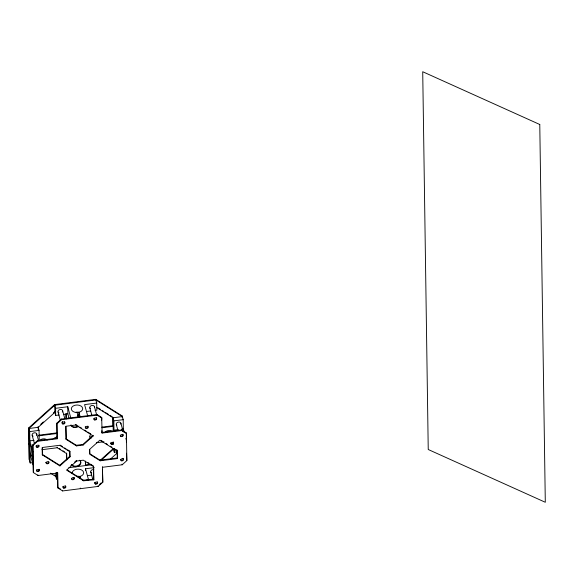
<?xml version="1.0" encoding="UTF-8"?>
<svg xmlns="http://www.w3.org/2000/svg" width="574" height="574" viewBox="0 0 574 574"><rect width="100%" height="100%" fill="white"/><g stroke="black" fill="none" stroke-linecap="round" stroke-linejoin="round"><path stroke-width="0.86" d="M32.718 462.637L30.171 462.96L29.159 459.257L28.7 427.895L54.587 404.598L95.722 399.353L122.19 415.971L123.209 419.673L123.338 428.936L124.278 432.351M29.324 459.874L28.872 428.513L54.752 405.215L95.894 399.97L122.362 416.588L113.013 417.779L96.733 407.562M40.711 424.308L43.373 421.912M53.36 412.928L54.688 411.73L55.7 415.425L59.172 414.988M28.872 428.513L38.221 427.321L54.86 412.347L54.752 405.215M33.342 472.538L32.783 444.836L37.403 440.674L57.034 438.17L57.206 438.787L37.575 441.291L32.948 445.453L33.342 472.538L38.071 475.509L57.709 473.005L57.924 487.972L62.652 490.942L98.183 486.408L102.803 482.246L102.416 466.662M57.034 438.17L56.819 423.203L61.44 419.042L96.97 414.514L101.691 417.477L102.086 433.069L121.717 430.565L126.445 433.528L126.84 460.613L122.219 464.775L102.581 467.279M57.206 438.787L56.984 423.82L61.612 419.659L97.135 415.131L101.863 418.094M69.77 451.164L70.014 456.818L59.911 465.916L59.739 465.299L69.849 456.201L69.77 451.164L67.56 449.772M65.974 438.794L76.306 445.281L82.921 444.434L93.024 435.343L93.196 435.96L83.087 445.051L76.478 445.898L66.146 439.411L65.795 426.511M70.846 465.514L72.109 464.38M74.634 462.106L76.529 460.398L76.701 461.015L66.598 470.113L83.61 480.797L93.835 479.821L93.641 466.662L83.309 460.176L76.701 461.015M99.991 460.506L113.3 448.524L114.312 452.226L116.866 451.903M100.823 460.527L113.473 449.141M110.875 458.705L117.512 452.728M99.331 484.599L101.311 482.82M79.004 416.717L78.939 412.261L79.442 412.154A5.704 3.767 -0.8 0 0 81.027 406.055A5.704 3.767 -0.8 0 0 71.836 407.224A5.704 3.767 -0.8 0 0 76.536 412.519L77.067 412.498L78.272 416.896M79.901 478.192L79.872 476.413L80.382 476.298A5.704 3.767 -0.8 0 0 83.295 471.563A5.704 3.767 -0.8 0 0 76.45 469.288A5.704 3.767 -0.8 0 0 72.338 473.629M54.587 404.598L55.599 408.301L67.754 406.751L70.789 417.85M95.105 410.403L96.841 410.18L96.733 403.056L84.579 404.605L87.621 415.705M63.513 414.435L67.854 413.876L69.023 418.145M86.423 411.508L90.764 410.955M93.196 435.96L75.739 424.997L65.953 426.245L66.146 439.411M28.7 427.895L29.712 431.598L39.061 430.407L39.197 439.67M113.207 431.225L113.013 417.779L113.853 420.864L123.209 419.673M39.025 435.149L56.876 432.875L57.041 433.492L38.343 435.874M101.921 427.128L112.97 425.714L113.135 426.331L102.086 427.745M29.712 431.598L29.848 440.861L34.096 440.323M118.244 429.589L113.989 430.134L113.853 420.864M121.645 429.158L123.338 428.936M101.885 430.687L101.914 432.452L121.545 429.948L126.273 432.911L126.445 433.528M41.952 449.693L57.249 447.749L66.706 453.682L66.792 459.918M96.346 442.755L103.994 441.779M89.68 453.675L100.012 460.161L117.275 457.959L117.44 458.576L100.177 460.779L89.845 454.292L89.774 449.248L99.876 440.158L117.333 451.114L117.44 458.576M85.39 461.367L85.44 464.933L90.62 464.273M68.823 467.695L91.653 464.782M85.548 470.536L85.519 468.757L94.201 467.645M87.363 475.659L91.704 475.107M82.742 480.596L84.4 480.388M86.064 480.173L88.554 479.857L85.519 468.757M67.165 469.955L83.445 480.18L93.662 479.204L93.835 479.821M77.476 476.671L78.007 476.65M98.046 407.877L100.263 409.269M102.488 410.661L103.966 411.587M105.444 412.519L108.407 414.378M109.885 415.303L112.102 416.702M77.088 425.334L75.567 424.387L75.739 424.997M80.123 427.243L81.637 428.197M84.679 430.098L86.193 431.052M87.714 432.007L90.749 433.915M101.225 440.495L102.746 441.449M105.781 443.35L107.295 444.305M110.337 446.213L111.851 447.16M114.126 448.595L116.407 450.023M60.177 445.137L62.394 446.529M64.604 447.921L66.082 448.846M87.571 462.335L89.049 463.261M90.52 464.187L93.476 466.045L93.662 479.204M69.942 451.781L59.61 445.295L42.347 447.498L42.454 454.952L59.911 465.916M59.265 448.495L60.715 449.413M62.896 450.784L64.353 451.695M59.739 465.299L42.289 454.335L42.454 454.952M45.906 462.709L47.384 463.641M54.114 474.928L55.628 475.882L56.639 479.577L56.539 472.452M50.505 473.17L55.8 476.492L55.743 472.933M57.709 473.005L57.536 472.388L57.759 487.355L60.457 489.048M125.914 438.335L126.38 440.043M120.877 423.21L123.209 431.748M121.545 429.948L121.717 430.565M126.84 460.613L126.574 453.223M116.292 424.451L117.928 430.428M122.047 464.158L122.219 464.775M117.168 450.497L117.333 451.114M116.048 449.794L117.218 454.063M95.722 399.353L96.733 403.056M96.97 414.514L97.135 415.131M101.914 432.452L102.086 433.069M94.409 406.593L96.741 415.131M89.824 407.834L91.926 415.519M100.012 460.161L100.177 460.779M102.803 482.246L102.452 469.302M78.939 412.261L80.138 416.659M79.205 416.781L79.37 417.398M98.01 485.791L98.183 486.408M90.757 471.986L92.859 479.67M82.921 444.434L83.087 445.051M85.44 464.933L85.612 465.55L85.548 461.094M76.306 445.281L76.478 445.898M83.445 480.18L83.61 480.797M62.616 410.647L64.719 418.331M79.872 476.413L80.475 478.608M61.44 419.042L61.612 419.659M80.245 488.058L80.417 488.675M58.031 411.888L60.37 420.426M69.849 456.201L70.014 456.818M66.706 453.682L66.534 453.065L66.627 459.3M56.819 423.203L56.984 423.82M57.084 447.132L57.249 447.749M62.48 490.325L62.652 490.942M57.759 487.355L57.924 487.972M38.049 426.704L39.061 430.407M36.729 433.944L38.602 440.775M37.403 440.674L37.575 441.291M32.144 435.185L34.483 443.724M32.783 444.836L32.948 445.453M29.848 440.861L32.883 451.968M37.906 474.892L38.071 475.509M32.969 457.665L31.749 452.829A5.704 0.718 82.7 0 0 30.157 444.735A5.704 0.718 82.7 0 0 30.257 451.745A5.704 0.718 82.7 0 0 31.778 455.046L32.991 459.092M28.93 443.58L29.095 444.197M32.976 458.382L33.149 458.999M33.07 464.796L30.035 453.697L30.171 462.96M126.273 432.911L126.416 442.482M122.19 415.971L122.219 417.764M117.161 449.987L117.275 457.959M114.269 448.861L114.312 452.226M113.365 441.973L113.394 443.767M112.841 417.162L112.97 425.714M113.214 442.54L113.243 444.247M101.691 417.477L101.734 420.125M89.616 449.471L89.666 452.836M67.754 406.751L67.854 413.876M66.118 413.589L66.197 418.934M65.96 413.861L66.024 418.317M55.599 408.301L55.7 415.425M42.189 447.706L42.297 454.845M38.221 427.321L38.257 430.012M90.355 408.602A2.375 1.758 -15.3 0 1 91.366 405.61A2.375 1.758 -15.3 0 1 94.445 407.052M59.029 412.907A2.375 1.758 -15.3 0 1 58.383 410.503A2.375 1.758 -15.3 0 1 61.626 409.628A2.375 1.758 -15.3 0 1 62.272 412.032M32.345 435.601A2.375 1.758 -15.3 0 1 34.591 432.767A2.375 1.758 -15.3 0 1 36.384 435.329M33.141 436.204A2.375 1.758 -15.3 0 1 32.682 435.953M91.754 473.005A2.375 1.758 -15.3 0 1 91.295 472.746M90.957 472.402A2.375 1.758 -15.3 0 1 91.295 470.393A2.375 1.758 -15.3 0 1 93.806 469.582M116.823 425.219A2.375 1.758 -15.3 0 1 118.129 422.134A2.375 1.758 -15.3 0 1 120.798 424.143M76.105 412.189A5.704 3.767 -0.8 0 1 79.04 412.326M77.038 476.341A5.704 3.767 -0.8 0 1 79.98 476.477M65.508 485.834A1.428 1.055 -15.3 0 1 64.496 487.556A1.428 1.055 -15.3 0 1 62.939 486.415M74.024 477.353A1.428 1.055 -15.3 0 1 73.364 478.96A1.428 1.055 -15.3 0 1 71.463 478.494M64.568 421.682A1.428 1.055 -15.3 0 1 63.563 423.404A1.428 1.055 -15.3 0 1 62.006 422.263M62.358 421.739A1.428 1.055 -15.3 0 1 62.645 421.531M96.36 417.628A1.428 1.055 -15.3 0 1 95.7 419.235A1.428 1.055 -15.3 0 1 93.799 418.762M87.844 426.102A1.428 1.055 -15.3 0 1 86.832 427.831A1.428 1.055 -15.3 0 1 85.275 426.69M38.824 445.216A1.428 1.055 -15.3 0 1 37.676 446.701A1.428 1.055 -15.3 0 1 36.076 445.847M39.039 469.209A1.428 1.055 -15.3 0 1 38.028 470.938A1.428 1.055 -15.3 0 1 36.471 469.797M48.819 461.912A1.428 1.055 -15.3 0 1 47.427 463.161A1.428 1.055 -15.3 0 1 46.013 462.271M122.829 434.245A1.428 1.055 -15.3 0 1 122.169 435.853A1.428 1.055 -15.3 0 1 120.267 435.386M122.958 458.289A1.428 1.055 -15.3 0 1 122.693 460.004A1.428 1.055 -15.3 0 1 120.626 459.616M97.293 481.78A1.428 1.055 -15.3 0 1 96.288 483.502A1.428 1.055 -15.3 0 1 94.732 482.361M113.387 442.296A1.428 1.055 -15.3 0 1 112.239 443.781A1.428 1.055 -15.3 0 1 110.638 442.92M105.229 431.957A4.75 3.516 -15.3 0 1 111.837 431.117M90.52 438.149A4.75 3.516 -15.3 0 1 90.47 434.583M79.556 414.55A4.75 3.516 -15.3 0 1 77.863 416.071M78.975 426.073A4.75 3.516 -15.3 0 1 71.133 425.478M39.778 440.308A4.75 3.516 -15.3 0 1 47.147 440.107M53.805 438.522A4.75 3.516 -15.3 0 1 57.091 437.051M79.477 460.24A4.75 3.516 -15.3 0 1 78.595 465.966A4.75 3.516 -15.3 0 1 71.707 464.675M91.108 438.17A4.75 3.516 -15.3 0 1 89.874 436.728M80.539 461.066A4.75 3.516 -15.3 0 1 77.877 465.629A4.75 3.516 -15.3 0 1 72.015 464.861M79.384 413.933A4.75 3.516 -15.3 0 1 77.691 415.454M77.849 426.145A4.75 3.516 -15.3 0 1 70.968 424.86M539.775 124.493L422.715 71.728L428.24 449.507L545.3 502.272L539.775 124.493M62.846 423.999A1.428 1.055 -15.3 0 0 64.934 422.808A1.428 1.055 -15.3 0 0 62.817 422.148A1.428 1.055 -15.3 0 0 62.846 423.999M94.631 419.946A1.428 1.055 -15.3 0 0 96.719 418.755A1.428 1.055 -15.3 0 0 94.602 418.094A1.428 1.055 -15.3 0 0 94.631 419.946M121.458 460.8A1.428 1.055 -15.3 0 0 123.546 459.609A1.428 1.055 -15.3 0 0 121.43 458.949A1.428 1.055 -15.3 0 0 121.458 460.8M121.1 436.563A1.428 1.055 -15.3 0 0 123.195 435.372A1.428 1.055 -15.3 0 0 121.071 434.712A1.428 1.055 -15.3 0 0 121.1 436.563M111.521 444.376A1.428 1.055 -15.3 0 0 113.609 443.178A1.428 1.055 -15.3 0 0 111.492 442.525A1.428 1.055 -15.3 0 0 111.521 444.376M95.571 484.097A1.428 1.055 -15.3 0 0 97.659 482.906A1.428 1.055 -15.3 0 0 95.542 482.246A1.428 1.055 -15.3 0 0 95.571 484.097M63.779 488.151A1.428 1.055 -15.3 0 0 65.874 486.96A1.428 1.055 -15.3 0 0 63.757 486.3A1.428 1.055 -15.3 0 0 63.779 488.151M72.295 479.677A1.428 1.055 -15.3 0 0 74.383 478.479A1.428 1.055 -15.3 0 0 72.267 477.819A1.428 1.055 -15.3 0 0 72.295 479.677M86.114 428.426A1.428 1.055 -15.3 0 0 88.209 427.228A1.428 1.055 -15.3 0 0 86.093 426.575A1.428 1.055 -15.3 0 0 86.114 428.426M36.958 447.297A1.428 1.055 -15.3 0 0 39.046 446.106A1.428 1.055 -15.3 0 0 36.93 445.446A1.428 1.055 -15.3 0 0 36.958 447.297M37.31 471.534A1.428 1.055 -15.3 0 0 39.405 470.343A1.428 1.055 -15.3 0 0 37.281 469.683A1.428 1.055 -15.3 0 0 37.31 471.534M46.896 463.727A1.428 1.055 -15.3 0 0 48.984 462.529A1.428 1.055 -15.3 0 0 46.867 461.876A1.428 1.055 -15.3 0 0 46.896 463.727"/></g></svg>
